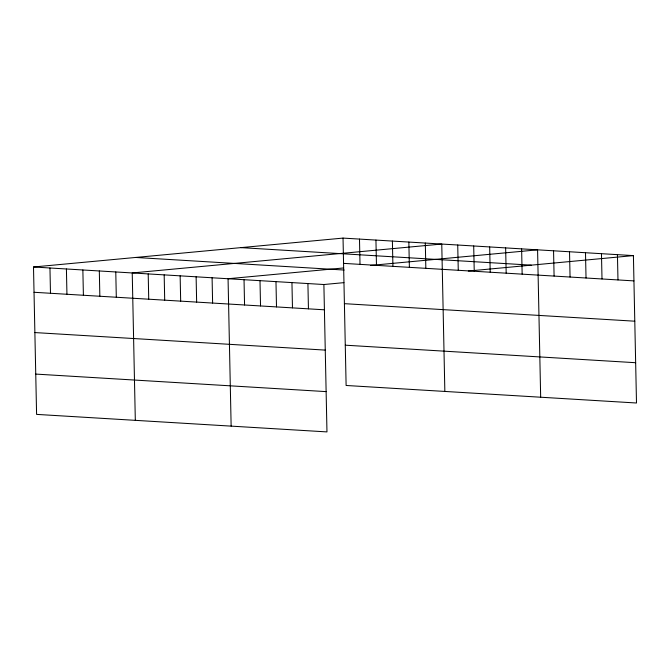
<?xml version="1.0" encoding="UTF-8"?>
<svg xmlns="http://www.w3.org/2000/svg" width="670" height="670" viewBox="0 0 670 670"><rect width="100%" height="100%" fill="white"/><g stroke="black" fill="none" stroke-linecap="round" stroke-linejoin="round"><path stroke-width="1" d="M33.5 266.995L323.886 284.524L326.968 431.907L36.59 414.387L33.5 266.995L343.032 238.093L633.41 255.613L636.5 403.005L346.114 385.476L343.032 238.093M343.618 267.95L228.06 278.737L231.142 426.128M370.443 265.446L537.583 249.835L540.673 397.218M323.886 284.524L343.911 282.648M468.33 271.032L633.41 255.613M240.882 247.624L531.268 265.153M343.559 263.369L633.946 280.897M135.642 257.456L344.179 270.043M344.405 303.669L634.783 321.198M34.028 292.279L324.414 309.808M345.276 345.184L635.654 362.713M34.873 332.571L325.26 350.1M35.745 374.086L326.123 391.615M617.438 254.65L617.975 279.934M601.467 253.687L602.003 278.971M585.496 252.724L586.032 278.008M569.525 251.761L570.061 277.045M553.554 250.798L554.09 276.082M521.612 248.872L522.148 274.147M505.641 247.908L506.177 273.184M489.669 246.937L490.206 272.221M473.698 245.974L474.234 271.258M457.727 245.011L458.263 270.295M444.846 391.439L441.756 244.047L132.233 272.95L135.315 420.341M425.308 243.059L425.835 268.335M408.851 242.063L409.378 267.347M392.394 241.066L392.922 266.35M375.937 240.078L376.473 265.353M359.489 239.081L360.016 264.365M307.915 283.561L308.443 308.837M291.944 282.598L292.472 307.873M275.973 281.626L276.501 306.91M260.002 280.663L260.529 305.947M244.031 279.7L244.558 304.984M212.089 277.774L212.616 303.058M196.117 276.81L196.645 302.095M180.146 275.847L180.674 301.132M164.175 274.884L164.703 300.16M148.204 273.921L148.732 299.197M115.776 271.961L116.304 297.246M99.319 270.965L99.847 296.249M82.862 269.977L83.398 295.252M66.414 268.98L66.941 294.264M49.957 267.992L50.485 293.267"/></g></svg>
